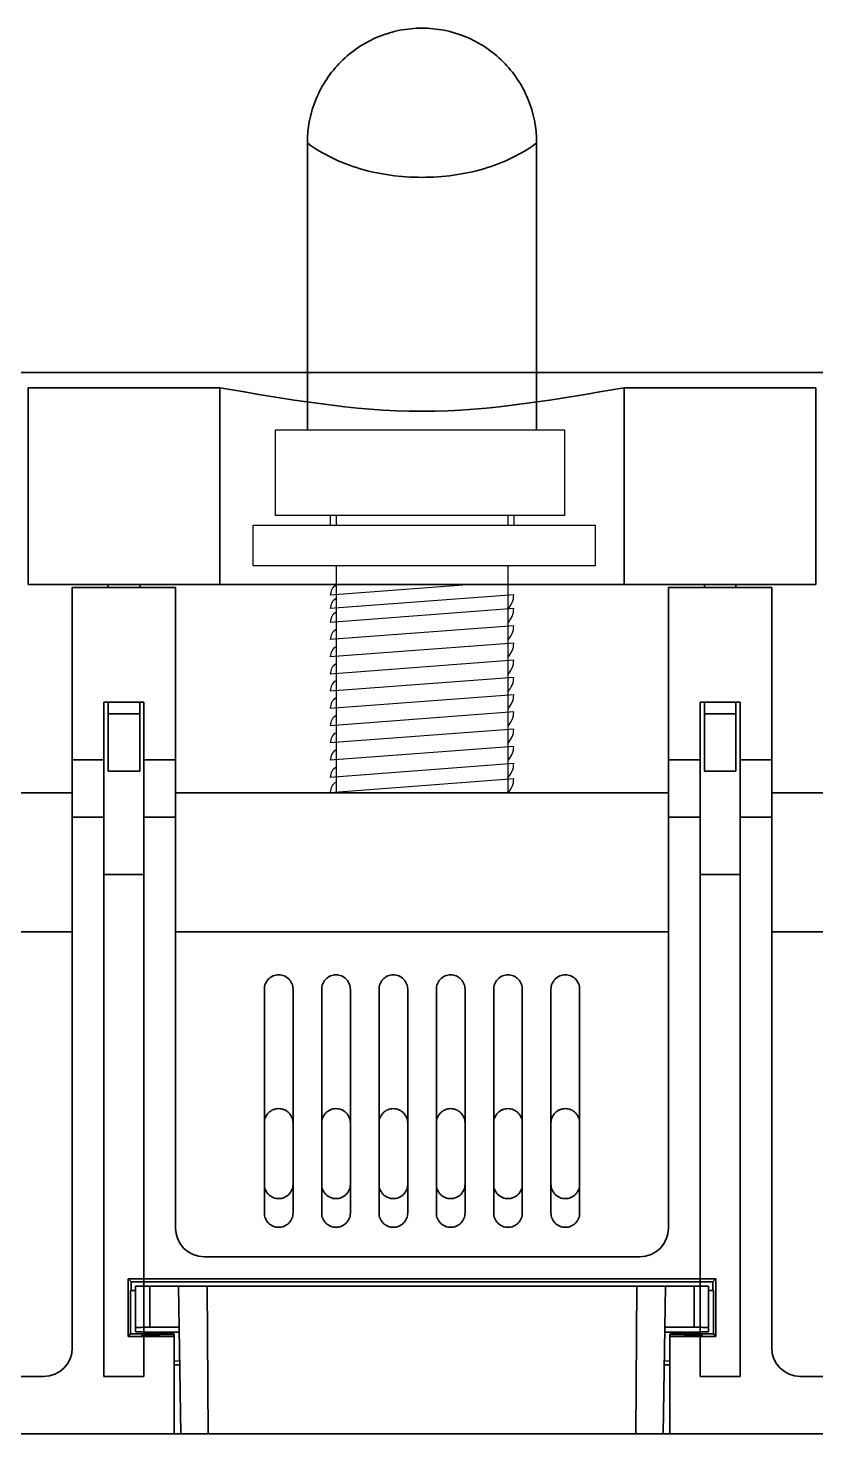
# Model space of a CAD drawing. Header units: millimetres. Extents: x 87 to 927, y 85 to 1088.
# Drawn here: x 800.77 to 828.25, y 439.39 to 488.39 of the extents above; entities that cross this region are included whole.
import ezdxf

# ---------------------------------------------------------------- set-up
doc = ezdxf.new("R2010")
doc.units = ezdxf.units.MM
doc.layers.add('3', color=3, linetype='Continuous')
doc.layers.add('4', color=133, linetype='Continuous')

msp = doc.modelspace()

# ---------------------------------------------------------------- linework, layer by layer
at = {"color": 0, "linetype": 'ByBlock', "lineweight": 35}
for p, q in [((810.512, 474.387), (810.512, 484.387)), ((818.512, 474.387), (818.512, 484.387)), ((854.512, 476.387), (774.512, 476.387)), ((842.012, 476.387), (787.012, 476.387)), ((804.257, 444.792), (824.766, 444.792)), ((804.257, 444.792), (804.362, 444.687)), ((804.257, 444.792), (804.257, 442.782)), ((824.662, 444.687), (804.362, 444.687)), ((804.362, 444.687), (804.362, 444.387)), ((804.512, 444.537), (824.512, 444.537)), ((804.512, 442.946), (804.512, 444.537)), ((805.012, 443.103), (805.012, 444.537)), ((806.012, 444.537), (806.102, 439.387)), ((807.012, 444.537), (807.049, 439.387)), ((821.974, 439.387), (822.012, 444.537)), ((822.922, 439.387), (823.012, 444.537)), ((824.012, 444.537), (824.012, 443.103)), ((824.512, 442.946), (824.512, 444.537)), ((824.766, 444.792), (824.662, 444.687)), ((824.662, 444.387), (824.662, 444.687)), ((824.766, 442.782), (824.766, 444.792)), ((804.344, 444.387), (804.512, 444.387)), ((804.344, 444.387), (804.344, 442.869)), ((824.679, 444.387), (824.512, 444.387)), ((824.679, 444.387), (824.679, 442.869)), ((806.037, 443.103), (805.012, 443.103)), ((824.012, 443.103), (822.987, 443.103)), ((804.257, 442.782), (804.344, 442.869)), ((804.257, 442.782), (805.862, 442.782)), ((804.344, 442.869), (805.862, 442.869)), ((805.862, 442.789), (804.84, 442.822)), ((804.87, 442.837), (805.862, 442.865)), ((804.87, 442.822), (804.87, 442.837)), ((805.012, 442.937), (806.04, 442.937)), ((805.862, 439.387), (805.862, 442.865)), ((822.984, 442.937), (824.012, 442.937)), ((823.162, 442.869), (824.679, 442.869)), ((823.162, 442.865), (824.153, 442.837)), ((823.162, 439.387), (823.162, 442.865)), ((824.184, 442.822), (823.162, 442.789)), ((823.162, 442.782), (824.766, 442.782)), ((824.153, 442.822), (824.153, 442.837)), ((824.766, 442.782), (824.679, 442.869)), ((805.862, 441.917), (806.045, 441.928)), ((806.045, 441.928), (806.057, 441.928)), ((822.966, 441.928), (822.978, 441.928)), ((822.978, 441.928), (823.162, 441.917))]:
    msp.add_line(p, q, dxfattribs=at)
for points, knots in [([(810.512, 484.387), (810.512, 484.907), (810.72, 485.959), (811.61, 487.289), (812.94, 488.179), (813.991, 488.387), (814.512, 488.387)], [0, 0, 0, 0, 1.560723, 3.121445, 4.682168, 6.24289, 6.24289, 6.24289, 6.24289]), ([(814.512, 488.387), (815.032, 488.387), (816.084, 488.179), (817.413, 487.289), (818.304, 485.959), (818.512, 484.907), (818.512, 484.387)], [0, 0, 0, 0, 1.560723, 3.121445, 4.682168, 6.24289, 6.24289, 6.24289, 6.24289]), ([(810.512, 484.387), (810.781, 484.184), (811.374, 483.829), (812.358, 483.456), (813.415, 483.235), (814.512, 483.161), (815.608, 483.235), (816.666, 483.456), (817.649, 483.829), (818.242, 484.184), (818.512, 484.387)], [0, 0, 0, 0, 1.012314, 2.059029, 3.140808, 4.242998, 5.345189, 6.426967, 7.473683, 8.485997, 8.485997, 8.485997, 8.485997]), ([(804.512, 443.094), (804.512, 443.1), (804.547, 443.091), (804.584, 443.103), (804.668, 443.099), (804.767, 443.102), (804.885, 443.103), (804.969, 443.103), (805.012, 443.103)], [0, 0, 0, 0, 0.0171891, 0.0671906, 0.1466767, 0.2502403, 0.3708279, 0.5002268, 0.5002268, 0.5002268, 0.5002268]), ([(824.512, 443.094), (824.512, 443.1), (824.476, 443.091), (824.44, 443.103), (824.355, 443.099), (824.257, 443.102), (824.138, 443.103), (824.055, 443.103), (824.012, 443.103)], [0, 0, 0, 0, 0.0171891, 0.0671906, 0.1466767, 0.2502403, 0.3708279, 0.5002268, 0.5002268, 0.5002268, 0.5002268]), ([(805.012, 442.937), (804.969, 442.937), (804.885, 442.937), (804.767, 442.938), (804.668, 442.941), (804.584, 442.937), (804.547, 442.949), (804.512, 442.94), (804.512, 442.946)], [0, 0, 0, 0, 0.1293989, 0.2499865, 0.3535501, 0.4330362, 0.4830376, 0.5002268, 0.5002268, 0.5002268, 0.5002268]), ([(824.512, 442.946), (824.512, 442.94), (824.476, 442.949), (824.44, 442.937), (824.355, 442.941), (824.257, 442.938), (824.138, 442.937), (824.055, 442.937), (824.012, 442.937)], [0, 0, 0, 0, 0.0171891, 0.0671906, 0.1466767, 0.2502403, 0.3708279, 0.5002268, 0.5002268, 0.5002268, 0.5002268]), ([(805.862, 441.794), (805.89, 441.793), (805.956, 441.792), (806.022, 441.791), (806.06, 441.791)], [0, 0, 0, 0, 0.0863687, 0.1979493, 0.1979493, 0.1979493, 0.1979493]), ([(822.964, 441.791), (823.001, 441.791), (823.067, 441.792), (823.133, 441.793), (823.162, 441.794)], [0, 0, 0, 0, 0.1115806, 0.1979493, 0.1979493, 0.1979493, 0.1979493])]:
    msp.add_open_spline(points, degree=3, knots=knots, dxfattribs=at)
for points in [[(804.738, 442.824), (804.718, 442.797), (804.806, 442.823), (804.84, 442.822)], [(824.285, 442.824), (824.305, 442.797), (824.217, 442.823), (824.184, 442.822)]]:
    msp.add_open_spline(points, degree=3, dxfattribs=at)
at = {"layer": '3', "color": 0, "linetype": 'ByBlock', "lineweight": 35}
for p, q in [((784.212, 476.387), (844.812, 476.387)), ((807.454, 475.851), (800.769, 475.851)), ((800.769, 475.851), (800.769, 468.988)), ((807.454, 475.851), (807.454, 468.988)), ((828.254, 475.851), (821.569, 475.851)), ((821.569, 475.851), (821.569, 468.988)), ((828.254, 475.851), (828.254, 468.988)), ((800.769, 468.988), (807.454, 468.988)), ((803.562, 468.988), (803.562, 468.888)), ((804.662, 468.988), (804.662, 468.888)), ((807.454, 468.988), (821.569, 468.988)), ((828.254, 468.988), (821.569, 468.988)), ((824.362, 468.988), (824.362, 468.888)), ((825.462, 468.988), (825.462, 468.888)), ((803.562, 464.887), (803.562, 464.488)), ((804.662, 464.887), (804.662, 464.488)), ((824.362, 464.887), (824.362, 464.488)), ((825.462, 464.887), (825.462, 464.488)), ((803.562, 464.488), (804.662, 464.488)), ((803.562, 464.488), (803.562, 462.488)), ((804.662, 464.488), (804.662, 462.488)), ((825.462, 464.488), (824.362, 464.488)), ((824.362, 464.488), (824.362, 462.488)), ((825.462, 464.488), (825.462, 462.488)), ((804.662, 462.488), (803.562, 462.488)), ((824.362, 462.488), (825.462, 462.488))]:
    msp.add_line(p, q, dxfattribs=at)
at = {"layer": '3'}
for p, q in [((809.406, 474.387), (819.487, 474.387)), ((809.406, 471.401), (809.406, 474.387)), ((819.487, 474.387), (819.487, 471.401)), ((819.487, 471.401), (809.406, 471.401)), ((811.312, 471.401), (811.312, 471.06)), ((811.512, 471.401), (811.512, 471.06)), ((817.512, 471.401), (817.512, 471.06)), ((817.712, 471.401), (817.712, 471.06)), ((811.512, 469.646), (811.512, 461.737)), ((817.512, 469.646), (817.512, 461.737)), ((816.255, 468.988), (811.312, 468.617)), ((817.712, 468.632), (811.312, 468.152)), ((817.712, 468.152), (811.312, 467.672)), ((817.712, 467.552), (811.312, 467.072)), ((817.712, 466.952), (811.312, 466.472)), ((817.712, 466.352), (811.312, 465.872)), ((817.712, 465.752), (811.312, 465.272)), ((817.712, 465.152), (811.312, 464.672)), ((817.712, 464.552), (811.312, 464.072)), ((817.712, 463.952), (811.312, 463.472)), ((817.712, 463.352), (811.312, 462.872)), ((817.712, 462.752), (811.312, 462.272)), ((817.712, 462.217), (811.312, 461.737))]:
    msp.add_line(p, q, dxfattribs=at)
msp.add_lwpolyline([(808.627, 471.06), (820.556, 471.06), (820.556, 469.646), (808.627, 469.646)], close=True, dxfattribs=at)
for centre, radius, start, end in [((811.726, 468.617), 0.414, 121.1623, 180), ((811.726, 468.152), 0.414, 121.1623, 180), ((817.019, 468.632), 0.693, 314.352, 0), ((811.726, 467.672), 0.414, 121.1623, 180), ((817.019, 468.152), 0.693, 314.352, 0), ((817.019, 467.552), 0.693, 314.352, 0), ((811.726, 467.072), 0.414, 121.1623, 180), ((811.726, 466.472), 0.414, 121.1623, 180), ((817.019, 466.952), 0.693, 314.352, 0), ((811.726, 465.872), 0.414, 121.1623, 180), ((817.019, 466.352), 0.693, 314.352, 0), ((811.726, 465.287), 0.414, 121.1623, 180), ((817.019, 465.752), 0.693, 314.352, 0), ((811.726, 464.687), 0.414, 121.1623, 180), ((817.019, 465.152), 0.693, 314.352, 0), ((817.019, 464.552), 0.693, 314.352, 0), ((811.726, 464.072), 0.414, 121.1623, 180), ((811.726, 463.472), 0.414, 121.1623, 180), ((817.019, 463.952), 0.693, 314.352, 0), ((811.726, 462.872), 0.414, 121.1623, 180), ((817.019, 463.352), 0.693, 314.352, 0), ((811.726, 462.272), 0.414, 121.1623, 180), ((817.019, 462.752), 0.693, 314.352, 0), ((811.726, 461.752), 0.414, 121.1623, 180), ((817.019, 462.217), 0.693, 314.352, 0)]:
    msp.add_arc(centre, radius, start, end, dxfattribs=at)
at = {"layer": '3', "color": 0, "linetype": 'ByBlock', "lineweight": 35}
msp.add_open_spline([(807.454, 475.851), (809.748, 475.468), (812.085, 475.033), (816.944, 475.033), (819.276, 475.468), (821.569, 475.851)], degree=3, knots=[0, 0, 0, 0, 0.5, 0.5, 1, 1, 1, 1], dxfattribs=at)
at = {"layer": '4', "color": 0, "linetype": 'ByBlock', "lineweight": 35}
for p, q in [((802.312, 468.888), (805.912, 468.888)), ((802.312, 462.887), (802.312, 468.888)), ((805.912, 462.887), (805.912, 468.888)), ((826.712, 468.888), (823.112, 468.888)), ((823.112, 462.887), (823.112, 468.888)), ((826.712, 462.887), (826.712, 468.888)), ((803.412, 464.887), (803.412, 462.887)), ((803.412, 464.887), (804.812, 464.887)), ((804.812, 464.887), (804.812, 462.887)), ((824.212, 462.887), (824.212, 464.887)), ((825.612, 464.887), (824.212, 464.887)), ((825.612, 462.887), (825.612, 464.887)), ((802.312, 462.887), (802.312, 460.887)), ((802.312, 462.887), (803.412, 462.887)), ((803.412, 462.887), (803.412, 460.887)), ((804.812, 462.887), (804.812, 460.887)), ((804.812, 462.887), (805.912, 462.887)), ((805.912, 460.887), (805.912, 462.887)), ((823.112, 462.887), (824.212, 462.887)), ((823.112, 462.887), (823.112, 460.887)), ((824.212, 462.887), (824.212, 460.887)), ((825.612, 462.887), (825.612, 460.887)), ((825.612, 462.887), (826.712, 462.887)), ((826.712, 462.887), (826.712, 460.887)), ((802.312, 460.887), (803.412, 460.887)), ((802.312, 442.387), (802.312, 460.887)), ((803.412, 441.387), (803.412, 460.887)), ((804.812, 460.887), (805.912, 460.887)), ((804.812, 460.887), (804.812, 441.387)), ((805.912, 460.887), (805.912, 446.56)), ((823.112, 460.887), (823.112, 446.56)), ((823.112, 460.887), (824.212, 460.887)), ((824.212, 460.887), (824.212, 441.387)), ((825.612, 441.387), (825.612, 460.887)), ((825.612, 460.887), (826.712, 460.887)), ((826.712, 442.387), (826.712, 460.887)), ((803.412, 458.887), (804.812, 458.887)), ((825.612, 458.887), (824.212, 458.887)), ((823.112, 456.887), (805.912, 456.887)), ((809.012, 454.887), (809.012, 447.088)), ((810.012, 447.088), (810.012, 454.887)), ((811.012, 454.887), (811.012, 447.088)), ((812.012, 447.088), (812.012, 454.887)), ((813.012, 454.887), (813.012, 447.088)), ((814.012, 447.088), (814.012, 454.887)), ((815.012, 447.088), (815.012, 454.887)), ((816.012, 454.887), (816.012, 447.088)), ((817.012, 447.088), (817.012, 454.887)), ((818.012, 454.887), (818.012, 447.088)), ((819.012, 447.088), (819.012, 454.887)), ((820.012, 454.887), (820.012, 447.088)), ((806.912, 445.56), (822.112, 445.56)), ((786.112, 441.387), (801.312, 441.387)), ((804.812, 441.387), (803.412, 441.387)), ((824.212, 441.387), (825.612, 441.387)), ((842.912, 441.387), (827.712, 441.387)), ((845.912, 439.387), (783.112, 439.387))]:
    msp.add_line(p, q, dxfattribs=at)
at = {"layer": '4', "color": 0, "linetype": 'ByBlock', "lineweight": 35, "extrusion": (0, 0, -1)}
for centre, start, end in [((-806.912, 446.56), 270, 0), ((-822.112, 446.56), 180, 270), ((-801.312, 442.387), 180, 270), ((-827.712, 442.387), 270, 0)]:
    msp.add_arc(centre, 1, start, end, dxfattribs=at)
at = {"layer": '4', "color": 0, "linetype": 'ByBlock', "lineweight": 35}
for points in [[(785.112, 461.737), (790.728, 461.737), (796.696, 461.737), (802.312, 461.737)], [(843.912, 461.737), (838.296, 461.737), (832.328, 461.737), (826.712, 461.737)], [(802.312, 456.887), (796.696, 456.887), (790.728, 456.887), (785.112, 456.887)], [(826.712, 456.887), (832.328, 456.887), (838.296, 456.887), (843.912, 456.887)]]:
    msp.add_rational_spline(points, [1, 0.960635087259, 0.960635087259, 1], degree=3, dxfattribs=at)
msp.add_open_spline([(805.912, 461.737), (811.471, 461.737), (817.553, 461.737), (823.112, 461.737)], degree=3, dxfattribs=at)
for points, knots in [([(810.012, 454.887), (810.012, 454.921), (810.008, 454.953), (809.995, 455.018), (809.985, 455.05), (809.96, 455.111), (809.944, 455.14), (809.907, 455.195), (809.886, 455.22), (809.816, 455.289), (809.76, 455.326), (809.67, 455.362), (809.639, 455.372), (809.575, 455.384), (809.543, 455.387), (809.479, 455.387), (809.446, 455.384), (809.383, 455.371), (809.352, 455.362), (809.292, 455.337), (809.263, 455.322), (809.209, 455.286), (809.184, 455.266), (809.113, 455.197), (809.076, 455.142), (809.038, 455.05), (809.028, 455.019), (809.015, 454.954), (809.012, 454.921), (809.012, 454.887)], [0, 0, 0, 0, 0.0625, 0.0625, 0.125, 0.125, 0.1875, 0.1875, 0.25, 0.25, 0.375, 0.375, 0.4375, 0.4375, 0.5, 0.5, 0.5625, 0.5625, 0.625, 0.625, 0.6875, 0.6875, 0.75, 0.75, 0.875, 0.875, 0.9375, 0.9375, 1, 1, 1, 1]), ([(812.012, 454.887), (812.012, 454.92), (812.008, 454.953), (811.996, 455.017), (811.986, 455.049), (811.961, 455.11), (811.945, 455.138), (811.909, 455.193), (811.887, 455.219), (811.818, 455.288), (811.762, 455.325), (811.642, 455.374), (811.576, 455.387), (811.479, 455.387), (811.446, 455.384), (811.382, 455.371), (811.351, 455.362), (811.291, 455.337), (811.262, 455.321), (811.208, 455.285), (811.182, 455.265), (811.136, 455.218), (811.115, 455.193), (811.078, 455.139), (811.063, 455.11), (811.037, 455.049), (811.028, 455.018), (811.015, 454.953), (811.012, 454.92), (811.012, 454.887)], [0, 0, 0, 0, 0.0625, 0.0625, 0.125, 0.125, 0.1875, 0.1875, 0.25, 0.25, 0.375, 0.375, 0.5, 0.5, 0.5625, 0.5625, 0.625, 0.625, 0.6875, 0.6875, 0.75, 0.75, 0.8125, 0.8125, 0.875, 0.875, 0.9375, 0.9375, 1, 1, 1, 1]), ([(814.012, 454.887), (814.012, 454.92), (814.008, 454.953), (813.996, 455.017), (813.986, 455.048), (813.961, 455.109), (813.946, 455.138), (813.909, 455.192), (813.888, 455.218), (813.819, 455.287), (813.763, 455.324), (813.643, 455.374), (813.577, 455.387), (813.479, 455.387), (813.446, 455.384), (813.382, 455.371), (813.351, 455.362), (813.29, 455.337), (813.261, 455.321), (813.207, 455.285), (813.182, 455.264), (813.135, 455.218), (813.114, 455.192), (813.078, 455.138), (813.062, 455.109), (813.037, 455.048), (813.028, 455.017), (813.015, 454.953), (813.012, 454.92), (813.012, 454.887)], [0, 0, 0, 0, 0.0625, 0.0625, 0.125, 0.125, 0.1875, 0.1875, 0.25, 0.25, 0.375, 0.375, 0.5, 0.5, 0.5625, 0.5625, 0.625, 0.625, 0.6875, 0.6875, 0.75, 0.75, 0.8125, 0.8125, 0.875, 0.875, 0.9375, 0.9375, 1, 1, 1, 1]), ([(815.012, 454.887), (815.012, 454.92), (815.015, 454.953), (815.028, 455.017), (815.037, 455.048), (815.062, 455.109), (815.078, 455.138), (815.114, 455.192), (815.135, 455.218), (815.204, 455.287), (815.26, 455.324), (815.381, 455.374), (815.446, 455.387), (815.544, 455.387), (815.577, 455.384), (815.641, 455.371), (815.672, 455.362), (815.733, 455.337), (815.762, 455.321), (815.816, 455.285), (815.842, 455.264), (815.888, 455.218), (815.909, 455.192), (815.945, 455.138), (815.961, 455.109), (815.986, 455.048), (815.996, 455.017), (816.008, 454.953), (816.012, 454.92), (816.012, 454.887)], [0, 0, 0, 0, 0.0625, 0.0625, 0.125, 0.125, 0.1875, 0.1875, 0.25, 0.25, 0.375, 0.375, 0.5, 0.5, 0.5625, 0.5625, 0.625, 0.625, 0.6875, 0.6875, 0.75, 0.75, 0.8125, 0.8125, 0.875, 0.875, 0.9375, 0.9375, 1, 1, 1, 1]), ([(817.012, 454.887), (817.012, 454.92), (817.015, 454.953), (817.028, 455.017), (817.037, 455.049), (817.063, 455.11), (817.078, 455.138), (817.115, 455.193), (817.136, 455.219), (817.205, 455.288), (817.261, 455.325), (817.381, 455.374), (817.447, 455.387), (817.544, 455.387), (817.577, 455.384), (817.641, 455.371), (817.672, 455.362), (817.732, 455.337), (817.762, 455.321), (817.816, 455.285), (817.841, 455.265), (817.888, 455.218), (817.908, 455.193), (817.945, 455.139), (817.961, 455.11), (817.986, 455.049), (817.995, 455.018), (818.008, 454.953), (818.012, 454.92), (818.012, 454.887)], [0, 0, 0, 0, 0.0625, 0.0625, 0.125, 0.125, 0.1875, 0.1875, 0.25, 0.25, 0.375, 0.375, 0.5, 0.5, 0.5625, 0.5625, 0.625, 0.625, 0.6875, 0.6875, 0.75, 0.75, 0.8125, 0.8125, 0.875, 0.875, 0.9375, 0.9375, 1, 1, 1, 1]), ([(819.012, 454.887), (819.012, 454.921), (819.015, 454.953), (819.028, 455.018), (819.038, 455.05), (819.063, 455.111), (819.079, 455.14), (819.116, 455.195), (819.137, 455.22), (819.207, 455.289), (819.263, 455.326), (819.353, 455.362), (819.384, 455.372), (819.448, 455.384), (819.48, 455.387), (819.545, 455.387), (819.577, 455.384), (819.641, 455.371), (819.671, 455.362), (819.731, 455.337), (819.76, 455.322), (819.814, 455.286), (819.84, 455.266), (819.91, 455.197), (819.947, 455.142), (819.985, 455.05), (819.995, 455.019), (820.008, 454.954), (820.012, 454.921), (820.012, 454.887)], [0, 0, 0, 0, 0.0625, 0.0625, 0.125, 0.125, 0.1875, 0.1875, 0.25, 0.25, 0.375, 0.375, 0.4375, 0.4375, 0.5, 0.5, 0.5625, 0.5625, 0.625, 0.625, 0.6875, 0.6875, 0.75, 0.75, 0.875, 0.875, 0.9375, 0.9375, 1, 1, 1, 1]), ([(809.012, 450.224), (809.012, 450.258), (809.015, 450.29), (809.028, 450.355), (809.038, 450.387), (809.064, 450.448), (809.079, 450.477), (809.116, 450.531), (809.137, 450.557), (809.207, 450.625), (809.262, 450.662), (809.352, 450.699), (809.383, 450.708), (809.447, 450.721), (809.478, 450.724), (809.543, 450.724), (809.576, 450.721), (809.639, 450.709), (809.67, 450.699), (809.73, 450.675), (809.759, 450.66), (809.813, 450.624), (809.839, 450.603), (809.886, 450.557), (809.907, 450.532), (809.944, 450.478), (809.96, 450.448), (809.985, 450.387), (809.995, 450.356), (810.008, 450.291), (810.012, 450.257), (810.012, 450.224)], [0, 0, 0, 0, 0.0625, 0.0625, 0.125, 0.125, 0.1875, 0.1875, 0.25, 0.25, 0.375, 0.375, 0.4375, 0.4375, 0.5, 0.5, 0.5625, 0.5625, 0.625, 0.625, 0.6875, 0.6875, 0.75, 0.75, 0.8125, 0.8125, 0.875, 0.875, 0.9375, 0.9375, 1, 1, 1, 1]), ([(811.012, 450.224), (811.012, 450.257), (811.015, 450.29), (811.028, 450.354), (811.037, 450.386), (811.063, 450.446), (811.078, 450.475), (811.115, 450.53), (811.136, 450.555), (811.205, 450.624), (811.261, 450.661), (811.351, 450.698), (811.382, 450.708), (811.446, 450.721), (811.478, 450.724), (811.543, 450.724), (811.576, 450.721), (811.64, 450.708), (811.671, 450.699), (811.732, 450.674), (811.761, 450.659), (811.815, 450.623), (811.841, 450.602), (811.887, 450.556), (811.908, 450.53), (811.945, 450.476), (811.961, 450.447), (811.986, 450.386), (811.995, 450.355), (812.008, 450.29), (812.012, 450.257), (812.012, 450.224)], [0, 0, 0, 0, 0.0625, 0.0625, 0.125, 0.125, 0.1875, 0.1875, 0.25, 0.25, 0.375, 0.375, 0.4375, 0.4375, 0.5, 0.5, 0.5625, 0.5625, 0.625, 0.625, 0.6875, 0.6875, 0.75, 0.75, 0.8125, 0.8125, 0.875, 0.875, 0.9375, 0.9375, 1, 1, 1, 1]), ([(813.012, 450.224), (813.012, 450.257), (813.015, 450.29), (813.028, 450.353), (813.037, 450.385), (813.062, 450.446), (813.078, 450.474), (813.114, 450.529), (813.135, 450.554), (813.204, 450.624), (813.26, 450.661), (813.38, 450.711), (813.446, 450.724), (813.544, 450.724), (813.577, 450.721), (813.641, 450.708), (813.672, 450.699), (813.733, 450.674), (813.762, 450.658), (813.816, 450.622), (813.841, 450.601), (813.888, 450.555), (813.909, 450.529), (813.945, 450.475), (813.961, 450.446), (813.986, 450.385), (813.995, 450.354), (814.008, 450.29), (814.012, 450.257), (814.012, 450.224)], [0, 0, 0, 0, 0.0625, 0.0625, 0.125, 0.125, 0.1875, 0.1875, 0.25, 0.25, 0.375, 0.375, 0.5, 0.5, 0.5625, 0.5625, 0.625, 0.625, 0.6875, 0.6875, 0.75, 0.75, 0.8125, 0.8125, 0.875, 0.875, 0.9375, 0.9375, 1, 1, 1, 1]), ([(816.012, 450.224), (816.012, 450.257), (816.008, 450.29), (815.996, 450.353), (815.986, 450.385), (815.961, 450.446), (815.946, 450.474), (815.909, 450.529), (815.888, 450.554), (815.819, 450.624), (815.763, 450.661), (815.643, 450.711), (815.578, 450.724), (815.48, 450.724), (815.447, 450.721), (815.383, 450.708), (815.351, 450.699), (815.291, 450.674), (815.261, 450.658), (815.207, 450.622), (815.182, 450.601), (815.135, 450.555), (815.114, 450.529), (815.078, 450.475), (815.062, 450.446), (815.037, 450.385), (815.028, 450.354), (815.015, 450.29), (815.012, 450.257), (815.012, 450.224)], [0, 0, 0, 0, 0.0625, 0.0625, 0.125, 0.125, 0.1875, 0.1875, 0.25, 0.25, 0.375, 0.375, 0.5, 0.5, 0.5625, 0.5625, 0.625, 0.625, 0.6875, 0.6875, 0.75, 0.75, 0.8125, 0.8125, 0.875, 0.875, 0.9375, 0.9375, 1, 1, 1, 1]), ([(818.012, 450.224), (818.012, 450.257), (818.008, 450.29), (817.996, 450.354), (817.986, 450.386), (817.961, 450.446), (817.945, 450.475), (817.909, 450.53), (817.888, 450.555), (817.818, 450.624), (817.763, 450.661), (817.673, 450.698), (817.641, 450.708), (817.577, 450.721), (817.545, 450.724), (817.48, 450.724), (817.447, 450.721), (817.383, 450.708), (817.352, 450.699), (817.292, 450.674), (817.262, 450.659), (817.208, 450.623), (817.183, 450.602), (817.136, 450.556), (817.115, 450.53), (817.079, 450.476), (817.063, 450.447), (817.038, 450.386), (817.028, 450.355), (817.015, 450.29), (817.012, 450.257), (817.012, 450.224)], [0, 0, 0, 0, 0.0625, 0.0625, 0.125, 0.125, 0.1875, 0.1875, 0.25, 0.25, 0.375, 0.375, 0.4375, 0.4375, 0.5, 0.5, 0.5625, 0.5625, 0.625, 0.625, 0.6875, 0.6875, 0.75, 0.75, 0.8125, 0.8125, 0.875, 0.875, 0.9375, 0.9375, 1, 1, 1, 1]), ([(820.012, 450.224), (820.012, 450.258), (820.008, 450.29), (819.995, 450.355), (819.985, 450.387), (819.96, 450.448), (819.944, 450.477), (819.907, 450.531), (819.886, 450.557), (819.817, 450.625), (819.761, 450.662), (819.672, 450.699), (819.64, 450.708), (819.577, 450.721), (819.545, 450.724), (819.48, 450.724), (819.448, 450.721), (819.384, 450.709), (819.353, 450.699), (819.293, 450.675), (819.264, 450.66), (819.21, 450.624), (819.184, 450.603), (819.137, 450.557), (819.116, 450.532), (819.08, 450.478), (819.064, 450.448), (819.038, 450.387), (819.028, 450.356), (819.015, 450.291), (819.012, 450.257), (819.012, 450.224)], [0, 0, 0, 0, 0.0625, 0.0625, 0.125, 0.125, 0.1875, 0.1875, 0.25, 0.25, 0.375, 0.375, 0.4375, 0.4375, 0.5, 0.5, 0.5625, 0.5625, 0.625, 0.625, 0.6875, 0.6875, 0.75, 0.75, 0.8125, 0.8125, 0.875, 0.875, 0.9375, 0.9375, 1, 1, 1, 1]), ([(809.012, 448.088), (809.012, 448.054), (809.015, 448.021), (809.028, 447.956), (809.038, 447.924), (809.063, 447.863), (809.079, 447.835), (809.116, 447.78), (809.137, 447.755), (809.207, 447.686), (809.262, 447.649), (809.352, 447.613), (809.383, 447.603), (809.446, 447.591), (809.478, 447.588), (809.543, 447.587), (809.576, 447.591), (809.639, 447.603), (809.67, 447.612), (809.73, 447.637), (809.759, 447.652), (809.813, 447.688), (809.839, 447.708), (809.886, 447.754), (809.907, 447.78), (809.944, 447.834), (809.96, 447.863), (809.985, 447.924), (809.995, 447.956), (810.008, 448.021), (810.012, 448.054), (810.012, 448.088)], [0, 0, 0, 0, 0.0625, 0.0625, 0.125, 0.125, 0.1875, 0.1875, 0.25, 0.25, 0.375, 0.375, 0.4375, 0.4375, 0.5, 0.5, 0.5625, 0.5625, 0.625, 0.625, 0.6875, 0.6875, 0.75, 0.75, 0.8125, 0.8125, 0.875, 0.875, 0.9375, 0.9375, 1, 1, 1, 1]), ([(811.012, 448.088), (811.012, 448.054), (811.015, 448.022), (811.028, 447.958), (811.037, 447.926), (811.063, 447.865), (811.078, 447.836), (811.115, 447.782), (811.136, 447.756), (811.205, 447.687), (811.261, 447.65), (811.381, 447.601), (811.446, 447.588), (811.543, 447.587), (811.576, 447.591), (811.64, 447.603), (811.671, 447.613), (811.732, 447.637), (811.761, 447.653), (811.815, 447.689), (811.841, 447.709), (811.887, 447.756), (811.908, 447.781), (811.945, 447.835), (811.96, 447.865), (811.986, 447.926), (811.995, 447.957), (812.008, 448.021), (812.012, 448.054), (812.012, 448.088)], [0, 0, 0, 0, 0.0625, 0.0625, 0.125, 0.125, 0.1875, 0.1875, 0.25, 0.25, 0.375, 0.375, 0.5, 0.5, 0.5625, 0.5625, 0.625, 0.625, 0.6875, 0.6875, 0.75, 0.75, 0.8125, 0.8125, 0.875, 0.875, 0.9375, 0.9375, 1, 1, 1, 1]), ([(813.012, 448.088), (813.012, 448.054), (813.015, 448.022), (813.028, 447.958), (813.037, 447.926), (813.062, 447.866), (813.078, 447.837), (813.114, 447.783), (813.135, 447.757), (813.204, 447.688), (813.26, 447.651), (813.38, 447.601), (813.446, 447.588), (813.544, 447.587), (813.577, 447.591), (813.641, 447.603), (813.672, 447.613), (813.733, 447.638), (813.762, 447.653), (813.816, 447.69), (813.841, 447.71), (813.888, 447.757), (813.909, 447.782), (813.945, 447.836), (813.961, 447.866), (813.986, 447.926), (813.996, 447.957), (814.008, 448.021), (814.012, 448.054), (814.012, 448.088)], [0, 0, 0, 0, 0.0625, 0.0625, 0.125, 0.125, 0.1875, 0.1875, 0.25, 0.25, 0.375, 0.375, 0.5, 0.5, 0.5625, 0.5625, 0.625, 0.625, 0.6875, 0.6875, 0.75, 0.75, 0.8125, 0.8125, 0.875, 0.875, 0.9375, 0.9375, 1, 1, 1, 1]), ([(816.012, 448.088), (816.012, 448.054), (816.008, 448.022), (815.996, 447.958), (815.986, 447.926), (815.961, 447.866), (815.946, 447.837), (815.909, 447.783), (815.888, 447.757), (815.819, 447.688), (815.763, 447.651), (815.643, 447.601), (815.577, 447.588), (815.48, 447.587), (815.446, 447.591), (815.382, 447.603), (815.351, 447.613), (815.291, 447.638), (815.261, 447.653), (815.207, 447.69), (815.182, 447.71), (815.135, 447.757), (815.114, 447.782), (815.078, 447.836), (815.062, 447.866), (815.037, 447.926), (815.028, 447.957), (815.015, 448.021), (815.012, 448.054), (815.012, 448.088)], [0, 0, 0, 0, 0.0625, 0.0625, 0.125, 0.125, 0.1875, 0.1875, 0.25, 0.25, 0.375, 0.375, 0.5, 0.5, 0.5625, 0.5625, 0.625, 0.625, 0.6875, 0.6875, 0.75, 0.75, 0.8125, 0.8125, 0.875, 0.875, 0.9375, 0.9375, 1, 1, 1, 1]), ([(818.012, 448.088), (818.012, 448.054), (818.008, 448.022), (817.996, 447.958), (817.986, 447.926), (817.961, 447.865), (817.945, 447.836), (817.909, 447.782), (817.888, 447.756), (817.818, 447.687), (817.763, 447.65), (817.643, 447.601), (817.577, 447.588), (817.48, 447.587), (817.447, 447.591), (817.383, 447.603), (817.352, 447.613), (817.292, 447.637), (817.262, 447.653), (817.208, 447.689), (817.183, 447.709), (817.136, 447.756), (817.115, 447.781), (817.079, 447.835), (817.063, 447.865), (817.037, 447.926), (817.028, 447.957), (817.015, 448.021), (817.012, 448.054), (817.012, 448.088)], [0, 0, 0, 0, 0.0625, 0.0625, 0.125, 0.125, 0.1875, 0.1875, 0.25, 0.25, 0.375, 0.375, 0.5, 0.5, 0.5625, 0.5625, 0.625, 0.625, 0.6875, 0.6875, 0.75, 0.75, 0.8125, 0.8125, 0.875, 0.875, 0.9375, 0.9375, 1, 1, 1, 1]), ([(820.012, 448.088), (820.012, 448.054), (820.008, 448.021), (819.995, 447.956), (819.985, 447.924), (819.96, 447.863), (819.944, 447.835), (819.907, 447.78), (819.886, 447.755), (819.817, 447.686), (819.761, 447.649), (819.672, 447.613), (819.64, 447.603), (819.577, 447.591), (819.545, 447.588), (819.481, 447.587), (819.448, 447.591), (819.384, 447.603), (819.354, 447.612), (819.293, 447.637), (819.264, 447.652), (819.21, 447.688), (819.185, 447.708), (819.137, 447.754), (819.116, 447.78), (819.08, 447.834), (819.064, 447.863), (819.038, 447.924), (819.028, 447.956), (819.015, 448.021), (819.012, 448.054), (819.012, 448.088)], [0, 0, 0, 0, 0.0625, 0.0625, 0.125, 0.125, 0.1875, 0.1875, 0.25, 0.25, 0.375, 0.375, 0.4375, 0.4375, 0.5, 0.5, 0.5625, 0.5625, 0.625, 0.625, 0.6875, 0.6875, 0.75, 0.75, 0.8125, 0.8125, 0.875, 0.875, 0.9375, 0.9375, 1, 1, 1, 1]), ([(809.012, 447.088), (809.012, 447.054), (809.015, 447.021), (809.028, 446.957), (809.038, 446.925), (809.063, 446.864), (809.079, 446.835), (809.116, 446.78), (809.137, 446.755), (809.206, 446.686), (809.262, 446.65), (809.351, 446.613), (809.383, 446.603), (809.446, 446.591), (809.478, 446.588), (809.543, 446.587), (809.576, 446.591), (809.639, 446.603), (809.67, 446.612), (809.73, 446.637), (809.759, 446.652), (809.814, 446.688), (809.839, 446.708), (809.886, 446.755), (809.907, 446.78), (809.944, 446.834), (809.96, 446.863), (809.985, 446.924), (809.995, 446.956), (810.008, 447.021), (810.012, 447.054), (810.012, 447.088)], [0, 0, 0, 0, 0.0625, 0.0625, 0.125, 0.125, 0.1875, 0.1875, 0.25, 0.25, 0.375, 0.375, 0.4375, 0.4375, 0.5, 0.5, 0.5625, 0.5625, 0.625, 0.625, 0.6875, 0.6875, 0.75, 0.75, 0.8125, 0.8125, 0.875, 0.875, 0.9375, 0.9375, 1, 1, 1, 1]), ([(811.012, 447.088), (811.012, 447.054), (811.015, 447.022), (811.028, 446.958), (811.037, 446.926), (811.063, 446.865), (811.078, 446.836), (811.115, 446.782), (811.136, 446.756), (811.205, 446.687), (811.261, 446.65), (811.381, 446.601), (811.446, 446.588), (811.543, 446.587), (811.576, 446.591), (811.64, 446.603), (811.671, 446.613), (811.732, 446.637), (811.761, 446.653), (811.815, 446.689), (811.841, 446.71), (811.887, 446.756), (811.908, 446.781), (811.945, 446.836), (811.961, 446.865), (811.986, 446.926), (811.995, 446.957), (812.008, 447.021), (812.012, 447.054), (812.012, 447.088)], [0, 0, 0, 0, 0.0625, 0.0625, 0.125, 0.125, 0.1875, 0.1875, 0.25, 0.25, 0.375, 0.375, 0.5, 0.5, 0.5625, 0.5625, 0.625, 0.625, 0.6875, 0.6875, 0.75, 0.75, 0.8125, 0.8125, 0.875, 0.875, 0.9375, 0.9375, 1, 1, 1, 1]), ([(813.012, 447.088), (813.012, 447.054), (813.015, 447.022), (813.028, 446.958), (813.037, 446.926), (813.062, 446.866), (813.078, 446.837), (813.114, 446.783), (813.135, 446.757), (813.204, 446.688), (813.26, 446.651), (813.38, 446.601), (813.446, 446.588), (813.544, 446.587), (813.577, 446.591), (813.641, 446.603), (813.672, 446.613), (813.733, 446.638), (813.762, 446.653), (813.816, 446.69), (813.841, 446.71), (813.888, 446.757), (813.909, 446.782), (813.945, 446.836), (813.961, 446.866), (813.986, 446.926), (813.996, 446.957), (814.008, 447.021), (814.012, 447.054), (814.012, 447.088)], [0, 0, 0, 0, 0.0625, 0.0625, 0.125, 0.125, 0.1875, 0.1875, 0.25, 0.25, 0.375, 0.375, 0.5, 0.5, 0.5625, 0.5625, 0.625, 0.625, 0.6875, 0.6875, 0.75, 0.75, 0.8125, 0.8125, 0.875, 0.875, 0.9375, 0.9375, 1, 1, 1, 1]), ([(816.012, 447.088), (816.012, 447.054), (816.008, 447.022), (815.996, 446.958), (815.986, 446.926), (815.961, 446.866), (815.946, 446.837), (815.909, 446.783), (815.888, 446.757), (815.819, 446.688), (815.763, 446.651), (815.643, 446.601), (815.577, 446.588), (815.48, 446.587), (815.446, 446.591), (815.382, 446.603), (815.351, 446.613), (815.291, 446.638), (815.261, 446.653), (815.207, 446.69), (815.182, 446.71), (815.135, 446.757), (815.114, 446.782), (815.078, 446.836), (815.062, 446.866), (815.037, 446.926), (815.028, 446.957), (815.015, 447.021), (815.012, 447.054), (815.012, 447.088)], [0, 0, 0, 0, 0.0625, 0.0625, 0.125, 0.125, 0.1875, 0.1875, 0.25, 0.25, 0.375, 0.375, 0.5, 0.5, 0.5625, 0.5625, 0.625, 0.625, 0.6875, 0.6875, 0.75, 0.75, 0.8125, 0.8125, 0.875, 0.875, 0.9375, 0.9375, 1, 1, 1, 1]), ([(818.012, 447.088), (818.012, 447.054), (818.008, 447.022), (817.996, 446.958), (817.986, 446.926), (817.961, 446.865), (817.945, 446.836), (817.909, 446.782), (817.888, 446.756), (817.818, 446.687), (817.763, 446.65), (817.643, 446.601), (817.577, 446.588), (817.48, 446.587), (817.447, 446.591), (817.383, 446.603), (817.352, 446.613), (817.292, 446.637), (817.262, 446.653), (817.208, 446.689), (817.183, 446.71), (817.136, 446.756), (817.115, 446.781), (817.079, 446.836), (817.063, 446.865), (817.037, 446.926), (817.028, 446.957), (817.015, 447.021), (817.012, 447.054), (817.012, 447.088)], [0, 0, 0, 0, 0.0625, 0.0625, 0.125, 0.125, 0.1875, 0.1875, 0.25, 0.25, 0.375, 0.375, 0.5, 0.5, 0.5625, 0.5625, 0.625, 0.625, 0.6875, 0.6875, 0.75, 0.75, 0.8125, 0.8125, 0.875, 0.875, 0.9375, 0.9375, 1, 1, 1, 1]), ([(820.012, 447.088), (820.012, 447.054), (820.008, 447.021), (819.995, 446.957), (819.985, 446.925), (819.96, 446.864), (819.944, 446.835), (819.908, 446.78), (819.886, 446.755), (819.817, 446.686), (819.761, 446.65), (819.672, 446.613), (819.64, 446.603), (819.577, 446.591), (819.545, 446.588), (819.48, 446.587), (819.448, 446.591), (819.384, 446.603), (819.353, 446.612), (819.293, 446.637), (819.264, 446.652), (819.21, 446.688), (819.184, 446.708), (819.137, 446.755), (819.116, 446.78), (819.079, 446.834), (819.064, 446.863), (819.038, 446.924), (819.028, 446.956), (819.015, 447.021), (819.012, 447.054), (819.012, 447.088)], [0, 0, 0, 0, 0.0625, 0.0625, 0.125, 0.125, 0.1875, 0.1875, 0.25, 0.25, 0.375, 0.375, 0.4375, 0.4375, 0.5, 0.5, 0.5625, 0.5625, 0.625, 0.625, 0.6875, 0.6875, 0.75, 0.75, 0.8125, 0.8125, 0.875, 0.875, 0.9375, 0.9375, 1, 1, 1, 1])]:
    msp.add_open_spline(points, degree=3, knots=knots, dxfattribs=at)

doc.saveas('drawing.dxf')
